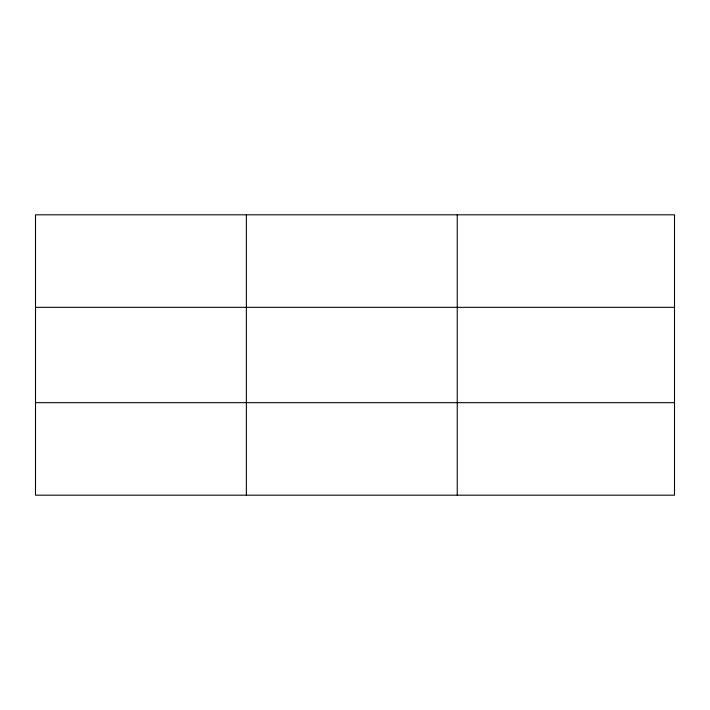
<?xml version="1.0" encoding="UTF-8"?>
<svg xmlns="http://www.w3.org/2000/svg" width="710" height="710" viewBox="0 0 710 710"><rect width="100%" height="100%" fill="white"/><g stroke="black" fill="none" stroke-linecap="round" stroke-linejoin="round"><path stroke-width="1.06" d="M246.37 214.81L246.37 495.19M457.24 214.81L457.24 495.19M35.5 307.332L674.5 307.332M35.5 402.668L674.5 402.668M674.5 464.349L674.5 495.19L35.5 495.19L35.5 214.81L674.5 214.81L674.5 464.349"/></g></svg>
